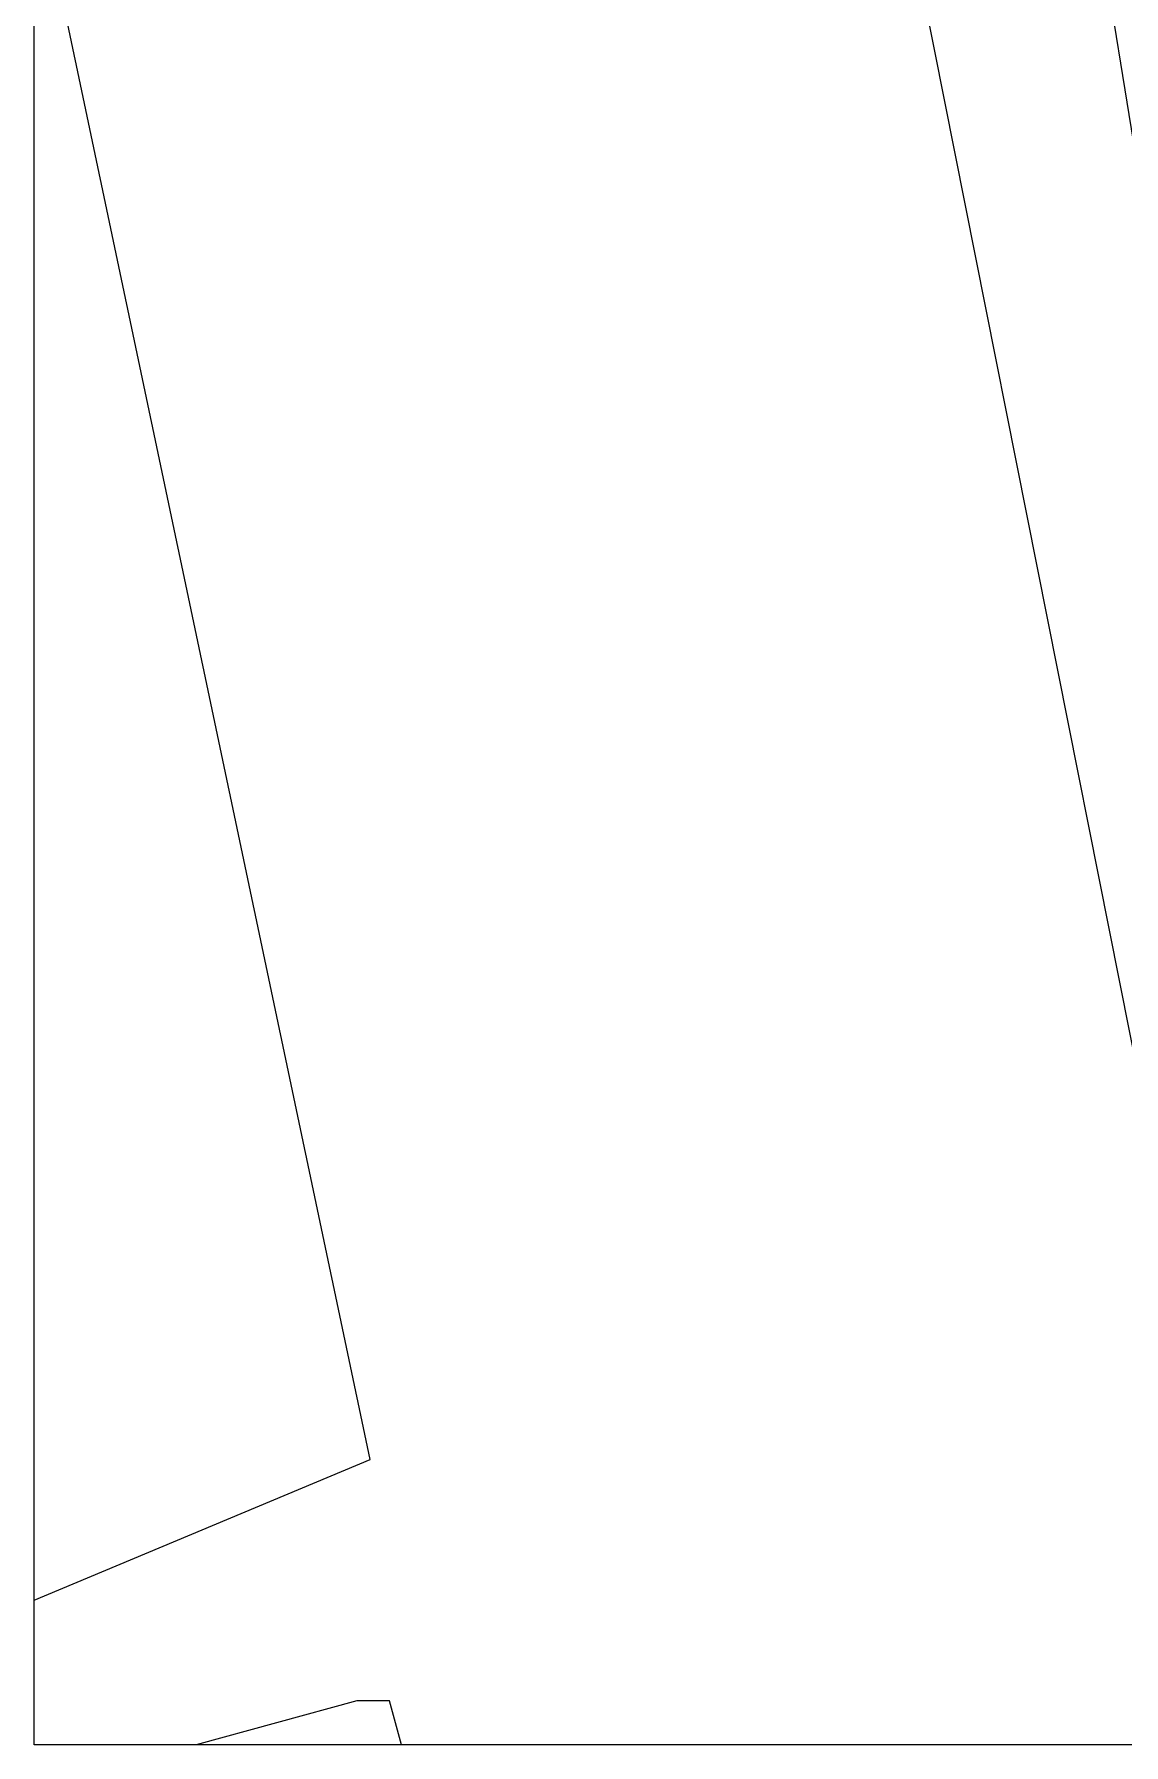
# Model space of a CAD drawing. Header units: millimetres. Extents: x 111 to 1506, y 14 to 566.
# Drawn here: x 110.9 to 167.8, y 13.6 to 102.9 of the extents above; entities that cross this region are included whole.
import ezdxf

# ---------------------------------------------------------------- set-up
doc = ezdxf.new("R2010")
doc.units = ezdxf.units.MM

msp = doc.modelspace()

# ---------------------------------------------------------------- linework, layer by layer
for p, q in [((142.86737, 254.60958), (179.08573, 30.3521)), ((175.47125, 13.61658), (151.43571, 134.6701)), ((128.4235, 28.51735), (110.8774, 111.73972)), ((128.4235, 28.51735), (110.8774, 111.73972)), ((110.8774, 21.17247), (128.4235, 28.51735)), ((110.8774, 21.17247), (128.4235, 28.51735)), ((127.7235, 15.91735), (119.33934, 13.61658)), ((127.7235, 15.91735), (119.33934, 13.61658)), ((129.4235, 15.91735), (127.7235, 15.91735)), ((129.4235, 15.91735), (127.7235, 15.91735)), ((130.05098, 13.61658), (129.4235, 15.91735)), ((130.05098, 13.61658), (129.4235, 15.91735))]:
    msp.add_line(p, q)
msp.add_lwpolyline([(110.8774, 413.40849), (425.7265, 413.40849), (425.7265, 13.61658), (110.8774, 13.61658)], close=True)

doc.saveas('drawing.dxf')
